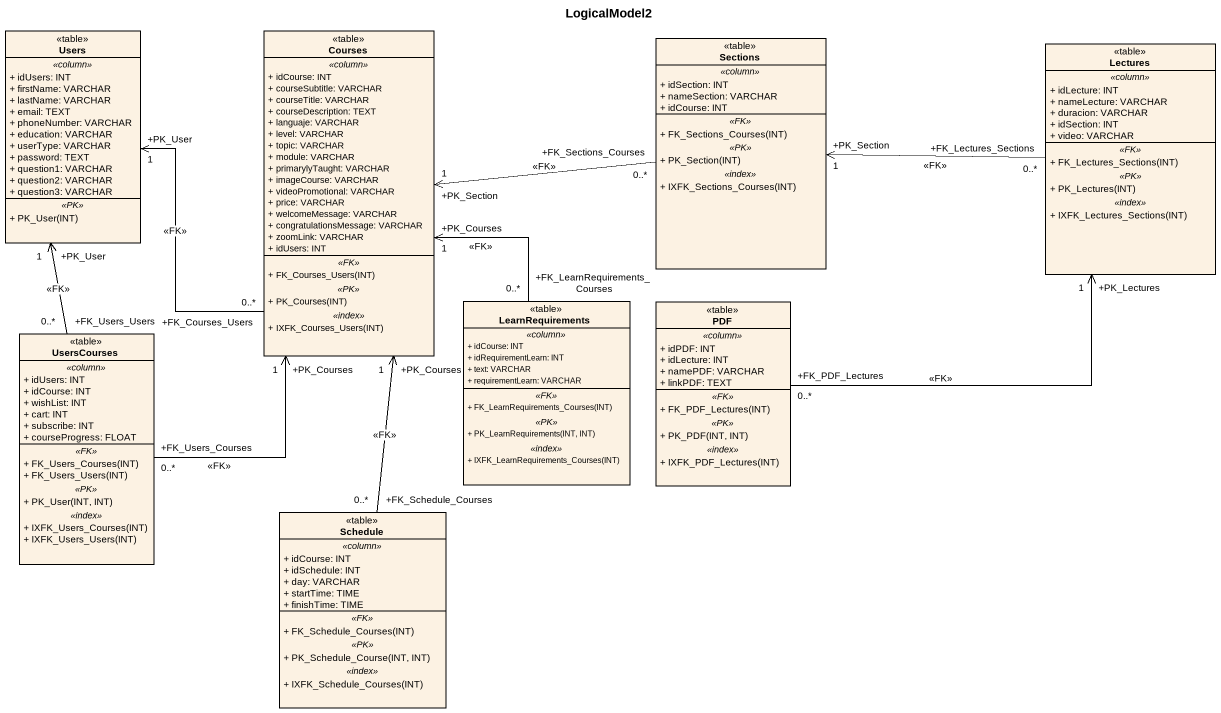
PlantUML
@startuml
title LogicalModel2
hide circle
hide empty members
skinparam classAttributeIconSize 0
class Users <<table>> {
  .. <<column>> ..
  + idUsers: INT
  + firstName: VARCHAR
  + lastName: VARCHAR
  + email: TEXT
  + phoneNumber: VARCHAR
  + education: VARCHAR
  + userType: VARCHAR
  + password: TEXT
  + question1: VARCHAR
  + question2: VARCHAR
  + question3: VARCHAR
  .. <<PK>> ..
  + PK_User(INT)
}
class Courses <<table>> {
  .. <<column>> ..
  + idCourse: INT
  + courseSubtitle: VARCHAR
  + courseTitle: VARCHAR
  + courseDescription: TEXT
  + languaje: VARCHAR
  + level: VARCHAR
  + topic: VARCHAR
  + module: VARCHAR
  + primarylyTaught: VARCHAR
  + imageCourse: VARCHAR
  + videoPromotional: VARCHAR
  + price: VARCHAR
  + welcomeMessage: VARCHAR
  + congratulationsMessage: VARCHAR
  + zoomLink: VARCHAR
  + idUsers: INT
  .. <<FK>> ..
  + FK_Courses_Users(INT)
  .. <<PK>> ..
  + PK_Courses(INT)
  .. <<index>> ..
  + IXFK_Courses_Users(INT)
}
class Sections <<table>> {
  .. <<column>> ..
  + idSection: INT
  + nameSection: VARCHAR
  + idCourse: INT
  .. <<FK>> ..
  + FK_Sections_Courses(INT)
  .. <<PK>> ..
  + PK_Section(INT)
  .. <<index>> ..
  + IXFK_Sections_Courses(INT)
}
class Lectures <<table>> {
  .. <<column>> ..
  + idLecture: INT
  + nameLecture: VARCHAR
  + duracion: VARCHAR
  + idSection: INT
  + video: VARCHAR
  .. <<FK>> ..
  + FK_Lectures_Sections(INT)
  .. <<PK>> ..
  + PK_Lectures(INT)
  .. <<index>> ..
  + IXFK_Lectures_Sections(INT)
}
class LearnRequirements <<table>> {
  .. <<column>> ..
  + idCourse: INT
  + idRequirementLearn: INT
  + text: VARCHAR
  + requirementLearn: VARCHAR
  .. <<FK>> ..
  + FK_LearnRequirements_Courses(INT)
  .. <<PK>> ..
  + PK_LearnRequirements(INT, INT)
  .. <<index>> ..
  + IXFK_LearnRequirements_Courses(INT)
}
class PDF <<table>> {
  .. <<column>> ..
  + idPDF: INT
  + idLecture: INT
  + namePDF: VARCHAR
  + linkPDF: TEXT
  .. <<FK>> ..
  + FK_PDF_Lectures(INT)
  .. <<PK>> ..
  + PK_PDF(INT, INT)
  .. <<index>> ..
  + IXFK_PDF_Lectures(INT)
}
class UsersCourses <<table>> {
  .. <<column>> ..
  + idUsers: INT
  + idCourse: INT
  + wishList: INT
  + cart: INT
  + subscribe: INT
  + courseProgress: FLOAT
  .. <<FK>> ..
  + FK_Users_Courses(INT)
  + FK_Users_Users(INT)
  .. <<PK>> ..
  + PK_User(INT, INT)
  .. <<index>> ..
  + IXFK_Users_Courses(INT)
  + IXFK_Users_Users(INT)
}
class Schedule <<table>> {
  .. <<column>> ..
  + idCourse: INT
  + idSchedule: INT
  + day: VARCHAR
  + startTime: TIME
  + finishTime: TIME
  .. <<FK>> ..
  + FK_Schedule_Courses(INT)
  .. <<PK>> ..
  + PK_Schedule_Course(INT, INT)
  .. <<index>> ..
  + IXFK_Schedule_Courses(INT)
}
Courses "+FK_Courses_Users\n0..*" -left-> "+PK_User\n1" Users : <<FK>>
Sections "+FK_Sections_Courses\n0..*" -left-> "+PK_Section\n1" Courses : <<FK>>
Lectures "+FK_Lectures_Sections\n0..*" -left-> "+PK_Section\n1" Sections : <<FK>>
LearnRequirements "+FK_LearnRequirements_Courses\n0..*" -up-> "+PK_Courses\n1" Courses : <<FK>>
PDF "+FK_PDF_Lectures\n0..*" -right-> "+PK_Lectures\n1" Lectures : <<FK>>
UsersCourses "+FK_Users_Users\n0..*" -up-> "+PK_User\n1" Users : <<FK>>
UsersCourses "+FK_Users_Courses\n0..*" -up-> "+PK_Courses\n1" Courses : <<FK>>
Schedule "+FK_Schedule_Courses\n0..*" -up-> "+PK_Courses\n1" Courses : <<FK>>
@enduml
